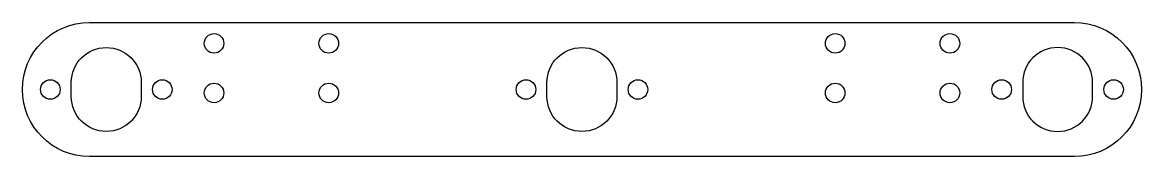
# Model space of a CAD drawing. Header units: millimetres. Extents: x 21 to 221, y 6 to 30.
import ezdxf

# ---------------------------------------------------------------- set-up
doc = ezdxf.new("R2010")
doc.units = ezdxf.units.MM

msp = doc.modelspace()

# ---------------------------------------------------------------- linework, layer by layer
for points in [[(33.04, 5.92, -1), (33.04, 29.92), (209.04, 29.92, -1), (209.04, 5.92)], [(29.79, 16.67), (29.79, 19.17, -1), (42.29, 19.17), (42.29, 16.67, -1)], [(114.79, 16.67), (114.79, 19.17, -1), (127.29, 19.17), (127.29, 16.67, -1)], [(212.29, 16.67), (212.29, 19.17, 1), (199.79, 19.17), (199.79, 16.67, 1)]]:
    msp.add_lwpolyline(points, format="xyb", close=True)
for centre in [(55.29, 26.17), (75.79, 26.17), (166.29, 26.17), (186.79, 26.17), (26.04, 17.92), (46.04, 17.92), (55.29, 17.31), (75.79, 17.31), (111.04, 17.92), (131.04, 17.92), (166.29, 17.31), (186.79, 17.31), (196.04, 17.92), (216.04, 17.92)]:
    msp.add_circle(centre, 1.75)

doc.saveas('drawing.dxf')
